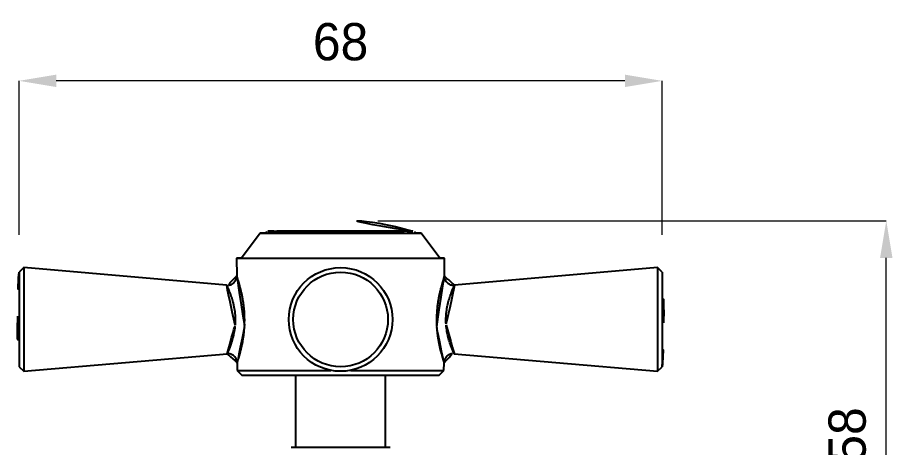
# Model space of a CAD drawing. Extents: x 16296677672 to 16296678106, y -37409616503 to -37409616185.
# Drawn here: x 16296677741 to 16296677834.9, y -37409616350.1 to -37409616304 of the extents above; entities that cross this region are included whole.
import ezdxf

# ---------------------------------------------------------------- set-up
doc = ezdxf.new("R2010")
doc.units = 0
doc.header["$LTSCALE"] = 10
doc.header["$MEASUREMENT"] = 0
doc.header["$PDMODE"] = 3
doc.header["$PDSIZE"] = -10
doc.layers.get('0').update_dxf_attribs({"linetype": 'CONTINUOUS'})
doc.layers.get('DEFPOINTS').update_dxf_attribs({"linetype": 'CONTINUOUS'})
doc.layers.add('DWG', color=7, linetype='CONTINUOUS')
doc.styles.add('Daelim Dimension', font='')
doc.styles.get('Daelim Dimension').set_extended_font_data('나눔고딕')
doc.dimstyles.new('DEFAULT', dxfattribs={"dimscale": 2, "dimtxt": 2, "dimasz": 2, "dimexe": 0, "dimexo": 2, "dimgap": 1, "dimtad": 1, "dimdec": 1, "dimzin": 9, "dimdsep": 46, "dimtxsty": 'Daelim Dimension', "dimcen": 0.5, "dimclrd": 252, "dimclre": 252, "dimclrt": 3, "dimadec": 1, "dimazin": 0, "dimtfac": 1, "dimtdec": 1, "dimtix": 1, "dimtmove": 0, "dimatfit": 3, "dimfxl": 1, "dimtolj": 1, "dimtzin": 1, "dimlwd": 9, "dimlwe": 9, "dimarcsym": 0})

# ---------------------------------------------------------------- blocks, each defined once
blk = doc.blocks.new('*D55')
at = {"color": 5, "lineweight": 9, "ltscale": 0.5, "transparency": 16777216}
for p, q in [((16296677741.16, -37409616327.307), (16296677741.16, -37409616310.768)), ((16296677806.204, -37409616310.768), (16296677745.16, -37409616310.768)), ((16296677810.204, -37409616327.307), (16296677810.204, -37409616310.768))]:
    blk.add_line(p, q, dxfattribs=at)
at = {"color": 5, "ltscale": 0.5, "transparency": 16777216}
for points in [[(16296677745.16, -37409616310.102), (16296677745.16, -37409616311.435), (16296677741.16, -37409616310.768)], [(16296677806.204, -37409616310.102), (16296677806.204, -37409616311.435), (16296677810.204, -37409616310.768)]]:
    blk.add_solid(points, dxfattribs=at)
at = {"layer": 'DEFPOINTS', "color": 0, "ltscale": 0.5, "transparency": 16777216}
for p in [(16296677741.16, -37409616310.768), (16296677741.16, -37409616331.307), (16296677810.204, -37409616331.307)]:
    blk.add_point(p, dxfattribs=at)
at = {"color": 7, "ltscale": 0.5, "transparency": 16777216, "insert": (16296677775.682, -37409616306.591), "char_height": 4, "attachment_point": 5, "style": 'Daelim Dimension'}
blk.add_mtext('\\A1;68', dxfattribs=at)
blk = doc.blocks.new('*D56')
at = {"color": 5, "lineweight": 9, "ltscale": 0.5, "transparency": 16777216}
for p, q in [((16296677779.681841, -37409616325.785606), (16296677834.261431, -37409616325.785606)), ((16296677834.261431, -37409616376.86615), (16296677834.261431, -37409616329.785606)), ((16296677807.18148, -37409616380.86615), (16296677834.261431, -37409616380.86615))]:
    blk.add_line(p, q, dxfattribs=at)
at = {"color": 5, "ltscale": 0.5, "transparency": 16777216}
for points in [[(16296677833.59477, -37409616329.785606), (16296677834.928101, -37409616329.785606), (16296677834.261431, -37409616325.785606)], [(16296677833.59477, -37409616376.86615), (16296677834.928101, -37409616376.86615), (16296677834.261431, -37409616380.86615)]]:
    blk.add_solid(points, dxfattribs=at)
at = {"layer": 'DEFPOINTS', "color": 0, "ltscale": 0.5, "transparency": 16777216}
for p in [(16296677775.681841, -37409616325.785606), (16296677834.261431, -37409616325.785606), (16296677803.18148, -37409616380.86615)]:
    blk.add_point(p, dxfattribs=at)
at = {"color": 7, "ltscale": 0.5, "transparency": 16777216, "insert": (16296677830.084021, -37409616353.325867), "char_height": 4, "attachment_point": 5, "rotation": 90, "style": 'Daelim Dimension'}
blk.add_mtext('\\A1;54~58', dxfattribs=at)

msp = doc.modelspace()

# ---------------------------------------------------------------- linework, layer by layer
at = {"layer": 'DWG', "color": 0}
for p, q in [((16296677767.045959, -37409616327.107277), (16296677765.028099, -37409616329.814438)), ((16296677767.553949, -37409616327.104622), (16296677767.045959, -37409616327.107277)), ((16296677767.045959, -37409616327.107277), (16296677784.31772, -37409616327.107277)), ((16296677767.553949, -37409616327.104622), (16296677783.809731, -37409616327.104622)), ((16296677767.91847, -37409616326.90712), (16296677767.918091, -37409616326.90744)), ((16296677783.44561, -37409616326.907532), (16296677783.445601, -37409616326.907471)), ((16296677784.31772, -37409616327.107277), (16296677783.809731, -37409616327.104622)), ((16296677786.335569, -37409616329.814438), (16296677784.31772, -37409616327.107277)), ((16296677765.028099, -37409616329.814438), (16296677764.520109, -37409616329.817101)), ((16296677764.520109, -37409616329.817101), (16296677764.530069, -37409616331.718628)), ((16296677764.520109, -37409616329.817101), (16296677786.843559, -37409616329.817101)), ((16296677765.028099, -37409616329.814438), (16296677786.335569, -37409616329.814438)), ((16296677786.843559, -37409616329.817101), (16296677786.335569, -37409616329.814438)), ((16296677786.833611, -37409616331.719116), (16296677786.843559, -37409616329.817101)), ((16296677741.66436, -37409616330.822929), (16296677741.15959, -37409616331.306877)), ((16296677763.448721, -37409616332.707718), (16296677741.66436, -37409616330.822929)), ((16296677741.66436, -37409616330.822929), (16296677741.66436, -37409616341.952637)), ((16296677809.69931, -37409616330.822929), (16296677787.91341, -37409616332.707863)), ((16296677810.20409, -37409616331.306877), (16296677809.69931, -37409616330.822929)), ((16296677809.69931, -37409616330.822929), (16296677809.69931, -37409616336.387787)), ((16296677741.15959, -37409616331.306877), (16296677741.15959, -37409616341.468697)), ((16296677810.20409, -37409616331.306877), (16296677810.20409, -37409616336.387787)), ((16296677740.99823, -37409616336.026047), (16296677740.99823, -37409616336.749527)), ((16296677809.69931, -37409616336.387787), (16296677809.69931, -37409616341.952637)), ((16296677810.20409, -37409616336.387787), (16296677810.20409, -37409616341.468697)), ((16296677810.36545, -37409616336.749527), (16296677810.36545, -37409616336.026047)), ((16296677741.66436, -37409616341.952637), (16296677763.49877, -37409616340.063522)), ((16296677787.86418, -37409616340.063461), (16296677809.69931, -37409616341.952637)), ((16296677764.57888, -37409616341.041924), (16296677764.58313, -37409616341.852379)), ((16296677786.78055, -37409616341.852379), (16296677786.784809, -37409616341.038483)), ((16296677741.15959, -37409616341.468697), (16296677741.66436, -37409616341.952637)), ((16296677764.58313, -37409616341.852379), (16296677765.093781, -37409616342.357712)), ((16296677764.58313, -37409616341.852379), (16296677774.63085, -37409616341.852379)), ((16296677776.73391, -37409616341.852379), (16296677786.78055, -37409616341.852379)), ((16296677786.269899, -37409616342.357712), (16296677786.78055, -37409616341.852379)), ((16296677809.69931, -37409616341.952637), (16296677810.20409, -37409616341.468697)), ((16296677765.093781, -37409616342.357712), (16296677786.269899, -37409616342.357712)), ((16296677770.855841, -37409616342.357872), (16296677770.855841, -37409616350.134529)), ((16296677780.507839, -37409616350.134529), (16296677780.507839, -37409616342.357872)), ((16296677781.005341, -37409616350.134804), (16296677770.35833, -37409616350.134804))]:
    msp.add_line(p, q, dxfattribs=at)
for radius in [5.564859, 5.08091]:
    msp.add_circle((16296677775.681841, -37409616336.387787), radius, dxfattribs=at)
for centre, radius, start, end in [((16296677775.681841, -37409616353.217598), 27.432, 73.56223226, 106.43776774), ((16296677810.086229, -37409616336.026047), 69.088, 176.08330291, 180), ((16296677741.277451, -37409616336.026047), 69.088, 0, 3.91669709), ((16296677810.086229, -37409616336.749527), 69.088, 180, 183.91669709), ((16296677741.277451, -37409616336.749527), 69.088, 356.08330291, 0)]:
    msp.add_arc(centre, radius, start, end, dxfattribs=at)
for start_param, end_param in [(0, 6.279161559), (3.139251294, 6.283185307), (0.001468695, 6.283185307)]:
    msp.add_ellipse((16296677775.681841, -37409616326.907532), major_axis=(7.763774, 0), ratio=0.005235964, start_param=start_param, end_param=end_param, dxfattribs=at)
for points, knots in [([(16296677767.77248, -37409616326.978256), (16296677767.769819, -37409616326.979691), (16296677767.72657, -37409616327.003647), (16296677767.660299, -37409616327.075783), (16296677767.61248, -37409616327.154579), (16296677767.59573, -37409616327.192627)], [0, 0, 0, 0, 0.033802781, 0.555177979, 1, 1, 1, 1]), ([(16296677783.72794, -37409616327.118103), (16296677783.72794, -37409616327.118103), (16296677783.70422, -37409616327.079941), (16296677783.675619, -37409616327.041656), (16296677783.638729, -37409616327.01503), (16296677783.636801, -37409616327.013672)], [0, 0, 0, 0, 0.000013683, 0.948146376, 1, 1, 1, 1]), ([(16296677764.52651, -37409616331.717407), (16296677764.526331, -37409616331.842041), (16296677764.488079, -37409616332.062668), (16296677764.310949, -37409616332.366982), (16296677764.044371, -37409616332.593468), (16296677763.734329, -37409616332.710358), (16296677763.532669, -37409616332.709259), (16296677763.44804, -37409616332.697884)], [0, 0, 0, 0, 0.217737494, 0.413582756, 0.628131446, 0.848744843, 1, 1, 1, 1]), ([(16296677764.530001, -37409616331.70578), (16296677764.53001, -37409616331.705811), (16296677764.531561, -37409616331.710281), (16296677764.535749, -37409616331.722382), (16296677764.537001, -37409616331.726013), (16296677764.53989, -37409616331.73436), (16296677764.541519, -37409616331.739082), (16296677764.54694, -37409616331.754837), (16296677764.55127, -37409616331.76741), (16296677764.566219, -37409616331.811111), (16296677764.57884, -37409616331.848228), (16296677764.608841, -37409616331.937752), (16296677764.626209, -37409616331.990173), (16296677764.650591, -37409616332.06517), (16296677764.6556, -37409616332.080643), (16296677764.665871, -37409616332.112549), (16296677764.671141, -37409616332.129013), (16296677764.687281, -37409616332.179626), (16296677764.698441, -37409616332.214981), (16296677764.732941, -37409616332.325623), (16296677764.75732, -37409616332.405502), (16296677764.80806, -37409616332.576927), (16296677764.834431, -37409616332.668488), (16296677764.87492, -37409616332.814461), (16296677764.88858, -37409616332.864563), (16296677764.909229, -37409616332.941879), (16296677764.91614, -37409616332.968033), (16296677764.929939, -37409616333.020767), (16296677764.93684, -37409616333.047401), (16296677764.97126, -37409616333.181831), (16296677764.998631, -37409616333.293457), (16296677765.05234, -37409616333.524551), (16296677765.07868, -37409616333.644043), (16296677765.129641, -37409616333.890831), (16296677765.15427, -37409616334.018143), (16296677765.18354, -37409616334.182297), (16296677765.18931, -37409616334.215347), (16296677765.20064, -37409616334.281647), (16296677765.217331, -37409616334.381462), (16296677765.23307, -37409616334.48243), (16296677765.26321, -37409616334.685867), (16296677765.29981, -37409616334.961166), (16296677765.328329, -37409616335.244507), (16296677765.34634, -37409616335.460083), (16296677765.351789, -37409616335.532463), (16296677765.35907, -37409616335.6418), (16296677765.361349, -37409616335.678413), (16296677765.36561, -37409616335.75174), (16296677765.36758, -37409616335.788406), (16296677765.376631, -37409616335.971703), (16296677765.38603, -37409616336.264877), (16296677765.38525, -37409616336.557907), (16296677765.380859, -37409616336.777603), (16296677765.37771, -37409616336.887444), (16296677765.373131, -37409616336.997253), (16296677765.36977, -37409616337.070442), (16296677765.367929, -37409616337.107079), (16296677765.365931, -37409616337.143639)], [0, 0, 0, 0, 0.041022358, 0.041022358, 0.055124971, 0.055124971, 0.069227583, 0.069227583, 0.097432808, 0.097432808, 0.153843257, 0.153843257, 0.210253707, 0.210253707, 0.224356319, 0.224356319, 0.238458932, 0.238458932, 0.266664156, 0.266664156, 0.323074606, 0.323074606, 0.379485055, 0.379485055, 0.40769028, 0.40769028, 0.421792892, 0.421792892, 0.435895505, 0.435895505, 0.492305954, 0.492305954, 0.548716404, 0.548716404, 0.605126853, 0.605126853, 0.619229466, 0.619229466, 0.633332078, 0.661537303, 0.661537303, 0.717947752, 0.774358202, 0.774358202, 0.802563427, 0.802563427, 0.816666039, 0.816666039, 0.830768651, 0.830768651, 0.887179101, 0.94358955, 0.94358955, 0.971794775, 0.985897388, 0.985897388, 1, 1, 1, 1]), ([(16296677785.99774, -37409616337.143639), (16296677785.989759, -37409616336.997414), (16296677785.984289, -37409616336.85112), (16296677785.97843, -37409616336.558403), (16296677785.97764, -37409616336.265533), (16296677785.98702, -37409616335.972382), (16296677785.996059, -37409616335.789078), (16296677785.99803, -37409616335.75238), (16296677786.002279, -37409616335.679131), (16296677786.0091, -37409616335.569618), (16296677786.017241, -37409616335.461197), (16296677786.035231, -37409616335.245796), (16296677786.063721, -37409616334.962402), (16296677786.10037, -37409616334.686523), (16296677786.1306, -37409616334.482452), (16296677786.14113, -37409616334.414909), (16296677786.15757, -37409616334.314308), (16296677786.16316, -37409616334.280922), (16296677786.17448, -37409616334.214684), (16296677786.203199, -37409616334.050293), (16296677786.23385, -37409616333.891731), (16296677786.2847, -37409616333.645416), (16296677786.31102, -37409616333.52594), (16296677786.35136, -37409616333.352333), (16296677786.37174, -37409616333.266907), (16296677786.39234, -37409616333.183647), (16296677786.406111, -37409616333.128632), (16296677786.413031, -37409616333.101334), (16296677786.44758, -37409616332.966423), (16296677786.475, -37409616332.864082), (16296677786.528669, -37409616332.670517), (16296677786.55493, -37409616332.579277), (16296677786.605551, -37409616332.408157), (16296677786.629919, -37409616332.32827), (16296677786.65871, -37409616332.235893), (16296677786.664391, -37409616332.217796), (16296677786.67556, -37409616332.182373), (16296677786.681061, -37409616332.165009), (16296677786.69721, -37409616332.114326), (16296677786.707479, -37409616332.082451), (16296677786.7367, -37409616331.992493), (16296677786.75407, -37409616331.940071), (16296677786.7841, -37409616331.85041), (16296677786.796761, -37409616331.813179), (16296677786.81181, -37409616331.769173), (16296677786.81617, -37409616331.756477), (16296677786.821659, -37409616331.740509), (16296677786.82332, -37409616331.735703), (16296677786.82629, -37409616331.727119), (16296677786.827579, -37409616331.723373), (16296677786.832029, -37409616331.710533), (16296677786.833679, -37409616331.705757), (16296677786.833679, -37409616331.70578)], [0, 0, 0, 0, 0.056331152, 0.056331152, 0.112662304, 0.168993455, 0.168993455, 0.183076243, 0.183076243, 0.197159031, 0.225324607, 0.225324607, 0.281655759, 0.337986911, 0.337986911, 0.366152487, 0.366152487, 0.380235275, 0.380235275, 0.394318063, 0.450649214, 0.450649214, 0.506980366, 0.506980366, 0.535145942, 0.54922873, 0.54922873, 0.563311518, 0.563311518, 0.61964267, 0.61964267, 0.675973822, 0.675973822, 0.732304974, 0.732304974, 0.746387761, 0.746387761, 0.760470549, 0.760470549, 0.788636125, 0.788636125, 0.844967277, 0.844967277, 0.901298429, 0.901298429, 0.929464005, 0.929464005, 0.943546793, 0.943546793, 0.957629581, 0.957629581, 1, 1, 1, 1]), ([(16296677787.91177, -37409616332.693832), (16296677787.86191, -37409616332.703957), (16296677787.693529, -37409616332.722649), (16296677787.40527, -37409616332.636253), (16296677787.127501, -37409616332.444412), (16296677786.950569, -37409616332.205704), (16296677786.86356, -37409616331.980782), (16296677786.83308, -37409616331.819206), (16296677786.835279, -37409616331.736122), (16296677786.83626, -37409616331.719429)], [0, 0, 0, 0, 0.091194633, 0.311930579, 0.529583593, 0.702378945, 0.847462521, 0.969448237, 1, 1, 1, 1]), ([(16296677764.352341, -37409616336.983971), (16296677764.36154, -37409616336.863617), (16296677764.36772, -37409616336.743217), (16296677764.37398, -37409616336.50235), (16296677764.37414, -37409616336.261398), (16296677764.36207, -37409616336.020287), (16296677764.350719, -37409616335.869537), (16296677764.348261, -37409616335.839348), (16296677764.342979, -37409616335.779289), (16296677764.334539, -37409616335.689629), (16296677764.32456, -37409616335.601181), (16296677764.302691, -37409616335.42588), (16296677764.26841, -37409616335.196358), (16296677764.22518, -37409616334.974907), (16296677764.18988, -37409616334.811813), (16296677764.177629, -37409616334.757927), (16296677764.152241, -37409616334.651176), (16296677764.13917, -37409616334.598549), (16296677764.09915, -37409616334.443649), (16296677764.07135, -37409616334.344078), (16296677764.01436, -37409616334.151947), (16296677763.985161, -37409616334.059387), (16296677763.92613, -37409616333.881172), (16296677763.89629, -37409616333.795502), (16296677763.85907, -37409616333.692787), (16296677763.851629, -37409616333.672462), (16296677763.83684, -37409616333.632439), (16296677763.81476, -37409616333.573288), (16296677763.79307, -37409616333.516769), (16296677763.750351, -37409616333.407204), (16296677763.72275, -37409616333.338783), (16296677763.669979, -37409616333.211159), (16296677763.644819, -37409616333.15197), (16296677763.615351, -37409616333.083977), (16296677763.60956, -37409616333.070679), (16296677763.598181, -37409616333.044693), (16296677763.592609, -37409616333.032013), (16296677763.5763, -37409616332.995117), (16296677763.56596, -37409616332.971947), (16296677763.53665, -37409616332.906738), (16296677763.51935, -37409616332.868942), (16296677763.489731, -37409616332.804787), (16296677763.47739, -37409616332.778419), (16296677763.46538, -37409616332.752876), (16296677763.46315, -37409616332.748138), (16296677763.45904, -37409616332.739418), (16296677763.45715, -37409616332.735428), (16296677763.452061, -37409616332.724663), (16296677763.449421, -37409616332.719093), (16296677763.445049, -37409616332.709892), (16296677763.443821, -37409616332.707314), (16296677763.443821, -37409616332.707291)], [0, 0, 0, 0, 0.05667152, 0.05667152, 0.113343041, 0.170014561, 0.170014561, 0.184182441, 0.184182441, 0.198350322, 0.226686082, 0.226686082, 0.283357602, 0.340029123, 0.340029123, 0.368364883, 0.368364883, 0.396700643, 0.396700643, 0.453372163, 0.453372163, 0.510043684, 0.510043684, 0.566715204, 0.566715204, 0.580883084, 0.580883084, 0.595050965, 0.623386725, 0.623386725, 0.680058245, 0.680058245, 0.736729766, 0.736729766, 0.750897646, 0.750897646, 0.765065526, 0.765065526, 0.793401286, 0.793401286, 0.850072806, 0.850072806, 0.906744327, 0.906744327, 0.920912207, 0.920912207, 0.935080087, 0.935080087, 0.963415847, 0.963415847, 1, 1, 1, 1]), ([(16296677787.919861, -37409616332.707291), (16296677787.919861, -37409616332.707291), (16296677787.91853, -37409616332.710091), (16296677787.914841, -37409616332.717857), (16296677787.91366, -37409616332.720352), (16296677787.910919, -37409616332.726143), (16296677787.909361, -37409616332.729439), (16296677787.90415, -37409616332.740448), (16296677787.899969, -37409616332.749298), (16296677787.88541, -37409616332.780281), (16296677787.873011, -37409616332.806808), (16296677787.84329, -37409616332.871201), (16296677787.82597, -37409616332.909073), (16296677787.79664, -37409616332.97435), (16296677787.781139, -37409616333.009109), (16296677787.764441, -37409616333.047089), (16296677787.75304, -37409616333.073143), (16296677787.747219, -37409616333.086487), (16296677787.71768, -37409616333.154716), (16296677787.692499, -37409616333.213997), (16296677787.63978, -37409616333.341591), (16296677787.612249, -37409616333.409897), (16296677787.55555, -37409616333.555443), (16296677787.526381, -37409616333.632683), (16296677787.48933, -37409616333.734947), (16296677787.48189, -37409616333.755676), (16296677787.46697, -37409616333.797737), (16296677787.45948, -37409616333.819077), (16296677787.43708, -37409616333.883629), (16296677787.42219, -37409616333.927498), (16296677787.37781, -37409616334.061569), (16296677787.3486, -37409616334.154243), (16296677787.29171, -37409616334.346237), (16296677787.264009, -37409616334.445572), (16296677787.224211, -37409616334.599747), (16296677787.211229, -37409616334.652023), (16296677787.185961, -37409616334.758339), (16296677787.173651, -37409616334.812462), (16296677787.13829, -37409616334.975891), (16296677787.095051, -37409616335.197617), (16296677787.06082, -37409616335.427078), (16296677787.039, -37409616335.60218), (16296677787.029051, -37409616335.690483), (16296677787.02063, -37409616335.779953), (16296677787.015369, -37409616335.839867), (16296677787.01292, -37409616335.870003), (16296677787.00157, -37409616336.02079), (16296677786.989519, -37409616336.261917), (16296677786.9897, -37409616336.502762), (16296677786.9944, -37409616336.683296), (16296677786.996731, -37409616336.743446), (16296677787.002899, -37409616336.863739), (16296677787.006729, -37409616336.923813), (16296677787.011339, -37409616336.983971)], [0, 0, 0, 0, 0.038161572, 0.038161572, 0.052306254, 0.052306254, 0.066450937, 0.066450937, 0.094740303, 0.094740303, 0.151319034, 0.151319034, 0.207897765, 0.207897765, 0.23618713, 0.250331813, 0.250331813, 0.264476496, 0.264476496, 0.321055227, 0.321055227, 0.377633958, 0.377633958, 0.434212689, 0.434212689, 0.448357372, 0.448357372, 0.462502055, 0.462502055, 0.49079142, 0.49079142, 0.547370151, 0.547370151, 0.603948882, 0.603948882, 0.632238248, 0.632238248, 0.660527613, 0.660527613, 0.717106345, 0.773685076, 0.773685076, 0.801974441, 0.816119124, 0.816119124, 0.830263807, 0.830263807, 0.886842538, 0.943421269, 0.943421269, 0.971710634, 0.971710634, 1, 1, 1, 1]), ([(16296677763.492769, -37409616340.064049), (16296677763.492769, -37409616340.064034), (16296677763.493111, -37409616340.063309), (16296677763.49427, -37409616340.060806), (16296677763.494949, -37409616340.059341), (16296677763.49667, -37409616340.055634), (16296677763.4998, -37409616340.048866), (16296677763.50452, -37409616340.038673), (16296677763.51598, -37409616340.013786), (16296677763.52634, -37409616339.991241), (16296677763.55205, -37409616339.93454), (16296677763.567419, -37409616339.900391), (16296677763.593941, -37409616339.840439), (16296677763.603359, -37409616339.819), (16296677763.61832, -37409616339.784622), (16296677763.623449, -37409616339.772781), (16296677763.63393, -37409616339.748466), (16296677763.63929, -37409616339.736023), (16296677763.666559, -37409616339.672173), (16296677763.690041, -37409616339.616203), (16296677763.739571, -37409616339.494881), (16296677763.765631, -37409616339.42952), (16296677763.819639, -37409616339.289459), (16296677763.847601, -37409616339.214767), (16296677763.88328, -37409616339.115402), (16296677763.890471, -37409616339.0952), (16296677763.90485, -37409616339.054337), (16296677763.92642, -37409616338.992363), (16296677763.947969, -37409616338.928413), (16296677763.99087, -37409616338.79789), (16296677764.01923, -37409616338.707382), (16296677764.07468, -37409616338.519318), (16296677764.10177, -37409616338.421768), (16296677764.140841, -37409616338.269928), (16296677764.153601, -37409616338.218391), (16296677764.17227, -37409616338.139664), (16296677764.17841, -37409616338.113213), (16296677764.190451, -37409616338.060097), (16296677764.19636, -37409616338.033417), (16296677764.22533, -37409616337.899353), (16296677764.268009, -37409616337.680679), (16296677764.30205, -37409616337.45359), (16296677764.323839, -37409616337.279999), (16296677764.330481, -37409616337.221581), (16296677764.34243, -37409616337.10363), (16296677764.34774, -37409616337.044144), (16296677764.352341, -37409616336.983971)], [0, 0, 0, 0, 0.023466763, 0.023466763, 0.040904857, 0.040904857, 0.05834295, 0.093219137, 0.093219137, 0.162971511, 0.162971511, 0.232723885, 0.232723885, 0.267600072, 0.267600072, 0.285038166, 0.285038166, 0.302476259, 0.302476259, 0.372228633, 0.372228633, 0.441981007, 0.441981007, 0.511733382, 0.511733382, 0.529171475, 0.529171475, 0.546609569, 0.581485756, 0.581485756, 0.65123813, 0.65123813, 0.720990504, 0.720990504, 0.755866691, 0.755866691, 0.773304784, 0.773304784, 0.790742878, 0.790742878, 0.860495252, 0.930247626, 0.930247626, 0.965123813, 0.965123813, 1, 1, 1, 1]), ([(16296677765.365931, -37409616337.143639), (16296677765.36194, -37409616337.216751), (16296677765.35733, -37409616337.289627), (16296677765.346979, -37409616337.434097), (16296677765.341221, -37409616337.505798), (16296677765.32234, -37409616337.719231), (16296677765.29282, -37409616337.999474), (16296677765.25556, -37409616338.271156), (16296677765.22506, -37409616338.471687), (16296677765.21447, -37409616338.537987), (16296677765.19799, -37409616338.636597), (16296677765.19241, -37409616338.669319), (16296677765.181101, -37409616338.734169), (16296677765.152451, -37409616338.89502), (16296677765.12211, -37409616339.049622), (16296677765.07209, -37409616339.289093), (16296677765.046341, -37409616339.404877), (16296677765.00712, -37409616339.572533), (16296677764.98736, -37409616339.654839), (16296677764.967489, -37409616339.734833), (16296677764.95422, -37409616339.787643), (16296677764.947571, -37409616339.81382), (16296677764.9144, -37409616339.943024), (16296677764.888269, -37409616340.040482), (16296677764.837549, -37409616340.223686), (16296677764.81295, -37409616340.309441), (16296677764.76601, -37409616340.468948), (16296677764.74367, -37409616340.542717), (16296677764.71763, -37409616340.626984), (16296677764.712521, -37409616340.64344), (16296677764.702499, -37409616340.675537), (16296677764.69759, -37409616340.6912), (16296677764.683241, -37409616340.736732), (16296677764.6742, -37409616340.765106), (16296677764.648769, -37409616340.844383), (16296677764.63406, -37409616340.889427), (16296677764.609529, -37409616340.963867), (16296677764.59972, -37409616340.993263), (16296677764.589029, -37409616341.025177), (16296677764.58613, -37409616341.033783), (16296677764.58285, -37409616341.043533), (16296677764.58193, -37409616341.046257), (16296677764.58045, -37409616341.050636), (16296677764.579901, -37409616341.052277), (16296677764.57914, -37409616341.054527), (16296677764.578951, -37409616341.055099), (16296677764.578951, -37409616341.055092)], [0, 0, 0, 0, 0.035063615, 0.035063615, 0.07012723, 0.07012723, 0.14025446, 0.210381691, 0.210381691, 0.245445306, 0.245445306, 0.262977113, 0.262977113, 0.280508921, 0.350636151, 0.350636151, 0.420763381, 0.420763381, 0.455826996, 0.473358804, 0.473358804, 0.490890612, 0.490890612, 0.561017842, 0.561017842, 0.631145072, 0.631145072, 0.701272302, 0.701272302, 0.71880411, 0.71880411, 0.736335917, 0.736335917, 0.771399532, 0.771399532, 0.841526763, 0.841526763, 0.911653993, 0.911653993, 0.946717608, 0.946717608, 0.964249416, 0.964249416, 0.981781223, 0.981781223, 1, 1, 1, 1]), ([(16296677786.784719, -37409616341.055092), (16296677786.784731, -37409616341.055099), (16296677786.78455, -37409616341.054581), (16296677786.78348, -37409616341.051399), (16296677786.78204, -37409616341.047142), (16296677786.7777, -37409616341.034248), (16296677786.77482, -37409616341.025681), (16296677786.764139, -37409616340.993828), (16296677786.75432, -37409616340.964409), (16296677786.72975, -37409616340.889832), (16296677786.715, -37409616340.844681), (16296677786.68951, -37409616340.765221), (16296677786.68045, -37409616340.736778), (16296677786.66128, -37409616340.675926), (16296677786.651251, -37409616340.643829), (16296677786.619989, -37409616340.542664), (16296677786.59761, -37409616340.468773), (16296677786.55052, -37409616340.308723), (16296677786.525801, -37409616340.222549), (16296677786.48752, -37409616340.084251), (16296677786.47456, -37409616340.036636), (16296677786.454889, -37409616339.962936), (16296677786.44829, -37409616339.937973), (16296677786.43508, -37409616339.88752), (16296677786.428471, -37409616339.862007), (16296677786.39542, -37409616339.733139), (16296677786.368971, -37409616339.625664), (16296677786.316759, -37409616339.40229), (16296677786.291, -37409616339.2864), (16296677786.240891, -37409616339.046272), (16296677786.216539, -37409616338.922028), (16296677786.18742, -37409616338.761391), (16296677786.181681, -37409616338.729057), (16296677786.17038, -37409616338.664162), (16296677786.153721, -37409616338.566399), (16296677786.137939, -37409616338.467377), (16296677786.10763, -37409616338.267708), (16296677786.07058, -37409616337.997093), (16296677786.041189, -37409616337.717781), (16296677786.02239, -37409616337.50499), (16296677786.01379, -37409616337.397774), (16296677786.00647, -37409616337.289284), (16296677786.00189, -37409616337.216667), (16296677785.999741, -37409616337.180191), (16296677785.99774, -37409616337.143639)], [0, 0, 0, 0, 0.017698415, 0.017698415, 0.052780615, 0.052780615, 0.087862814, 0.087862814, 0.158027213, 0.158027213, 0.228191612, 0.228191612, 0.263273811, 0.263273811, 0.298356011, 0.298356011, 0.36852041, 0.36852041, 0.438684809, 0.438684809, 0.473767008, 0.473767008, 0.491308108, 0.491308108, 0.508849208, 0.508849208, 0.579013606, 0.579013606, 0.649178005, 0.649178005, 0.719342404, 0.719342404, 0.736883504, 0.736883504, 0.754424604, 0.789506803, 0.789506803, 0.859671202, 0.929835601, 0.929835601, 0.964917801, 0.9824589, 0.9824589, 1, 1, 1, 1]), ([(16296677787.011339, -37409616336.983971), (16296677787.01594, -37409616337.044121), (16296677787.02128, -37409616337.104057), (16296677787.0333, -37409616337.22261), (16296677787.03998, -37409616337.281273), (16296677787.06188, -37409616337.455399), (16296677787.09602, -37409616337.682747), (16296677787.13866, -37409616337.900909), (16296677787.173321, -37409616338.06115), (16296677787.191311, -37409616338.140427), (16296677787.21022, -37409616338.21843), (16296677787.223021, -37409616338.270149), (16296677787.229509, -37409616338.29586), (16296677787.262239, -37409616338.423012), (16296677787.289419, -37409616338.520798), (16296677787.344919, -37409616338.708939), (16296677787.373249, -37409616338.799294), (16296677787.430281, -37409616338.972702), (16296677787.458981, -37409616339.055763), (16296677787.4946, -37409616339.154968), (16296677787.501711, -37409616339.174583), (16296677787.5159, -37409616339.213333), (16296677787.52298, -37409616339.232483), (16296677787.544041, -37409616339.288948), (16296677787.557871, -37409616339.325371), (16296677787.598619, -37409616339.430992), (16296677787.62479, -37409616339.496582), (16296677787.674431, -37409616339.618118), (16296677787.69791, -37409616339.674057), (16296677787.72514, -37409616339.737778), (16296677787.73048, -37409616339.750214), (16296677787.74094, -37409616339.774429), (16296677787.746059, -37409616339.786247), (16296677787.761009, -37409616339.82058), (16296677787.77043, -37409616339.842003), (16296677787.796921, -37409616339.901863), (16296677787.81226, -37409616339.935944), (16296677787.837891, -37409616339.992447), (16296677787.8482, -37409616340.014893), (16296677787.85955, -37409616340.039528), (16296677787.86265, -37409616340.046227), (16296677787.86624, -37409616340.053978), (16296677787.86725, -37409616340.056168), (16296677787.86891, -37409616340.059738), (16296677787.869551, -37409616340.061127), (16296677787.870621, -37409616340.063423), (16296677787.87092, -37409616340.064056), (16296677787.870911, -37409616340.064049)], [0, 0, 0, 0, 0.03490365, 0.03490365, 0.0698073, 0.0698073, 0.1396146, 0.2094219, 0.2094219, 0.24432555, 0.261777375, 0.261777375, 0.2792292, 0.2792292, 0.349036499, 0.349036499, 0.418843799, 0.418843799, 0.488651099, 0.488651099, 0.506102924, 0.506102924, 0.523554749, 0.523554749, 0.558458399, 0.558458399, 0.628265699, 0.628265699, 0.698072999, 0.698072999, 0.715524824, 0.715524824, 0.732976649, 0.732976649, 0.767880299, 0.767880299, 0.837687599, 0.837687599, 0.907494899, 0.907494899, 0.942398549, 0.942398549, 0.959850373, 0.959850373, 0.977302198, 0.977302198, 1, 1, 1, 1]), ([(16296677763.498911, -37409616340.078003), (16296677763.570271, -37409616340.065811), (16296677763.759609, -37409616340.055847), (16296677764.057911, -37409616340.160088), (16296677764.318069, -37409616340.362823), (16296677764.47954, -37409616340.599617), (16296677764.555519, -37409616340.820641), (16296677764.581301, -37409616340.967163), (16296677764.57811, -37409616341.036713), (16296677764.57782, -37409616341.04184)], [0, 0, 0, 0, 0.129440481, 0.351689195, 0.561257638, 0.729641458, 0.87161454, 0.990529146, 1, 1, 1, 1]), ([(16296677786.786831, -37409616341.0383), (16296677786.786289, -37409616341.028023), (16296677786.783461, -37409616340.940536), (16296677786.82505, -37409616340.74118), (16296677786.95804, -37409616340.461182), (16296677787.21336, -37409616340.213638), (16296677787.534241, -37409616340.070541), (16296677787.75741, -37409616340.057907), (16296677787.866211, -37409616340.068321)], [0, 0, 0, 0, 0.018961482, 0.161856834, 0.370139144, 0.583377762, 0.806106095, 1, 1, 1, 1])]:
    msp.add_open_spline(points, degree=3, knots=knots, dxfattribs=at)

# ---------------------------------------------------------------- dimensions: what is measured, and where the dimension line sits
at = {"ltscale": 0.5}
dim = msp.add_linear_dim(base=(16296677741.15959, -37409616310.768204), p1=(16296677810.20409, -37409616331.306923), p2=(16296677741.15959, -37409616331.306923), text='68', dimstyle='DEFAULT', override={"dimdec": 0, "dimclrd": 5, "dimclre": 5, "dimclrt": 7}, dxfattribs=at)
dim.commit()
dim.dimension.update_dxf_attribs({"geometry": '*D55', "text_midpoint": (16296677775.681841, -37409616306.590813)})
dim = msp.add_linear_dim(base=(16296677834.261431, -37409616325.785606), p1=(16296677803.181471, -37409616380.866127), p2=(16296677775.681841, -37409616325.785599), angle=90, text='54~58', dimstyle='DEFAULT', override={"dimdec": 0, "dimclrd": 5, "dimclre": 5, "dimclrt": 7}, dxfattribs=at)
dim.commit()
dim.dimension.update_dxf_attribs({"geometry": '*D56', "text_midpoint": (16296677830.084021, -37409616353.325867)})

doc.saveas('drawing.dxf')
